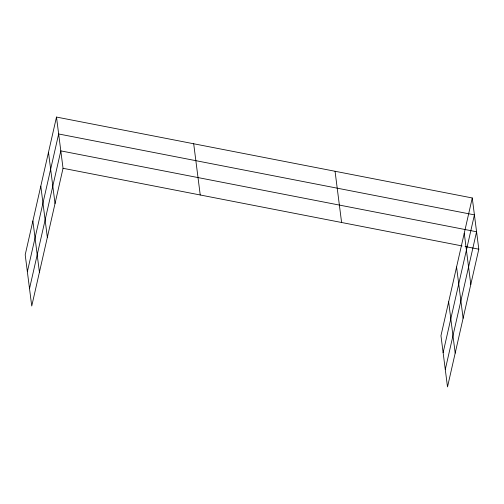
<?xml version="1.0" encoding="UTF-8"?>
<svg xmlns="http://www.w3.org/2000/svg" width="504" height="504" viewBox="0 0 504 504"><rect width="100%" height="100%" fill="white"/><g stroke="black" fill="none" stroke-linecap="round" stroke-linejoin="round"><path stroke-width="0.76" d="M56.492 117.067L25.2 254.81L31.739 306.035L63.038 168.292L56.492 117.067L472.261 197.965L478.8 249.19L447.508 386.933L440.962 335.708L472.261 197.965M27.361 271.719L58.653 133.976L474.415 214.868L443.123 352.611M29.515 288.622L60.814 150.879L476.576 231.771L445.284 369.514M63.038 168.292L462.029 245.927M465.079 246.519L478.8 249.19M464.253 233.201L470.793 284.426M456.567 267.026L463.107 318.251M448.648 301.877L455.194 353.102M335.053 171.266L341.599 222.491M193.694 143.766L200.239 194.991M48.491 152.303L55.03 203.528M40.805 186.133L47.345 237.359M32.886 220.985L39.425 272.21"/></g></svg>
